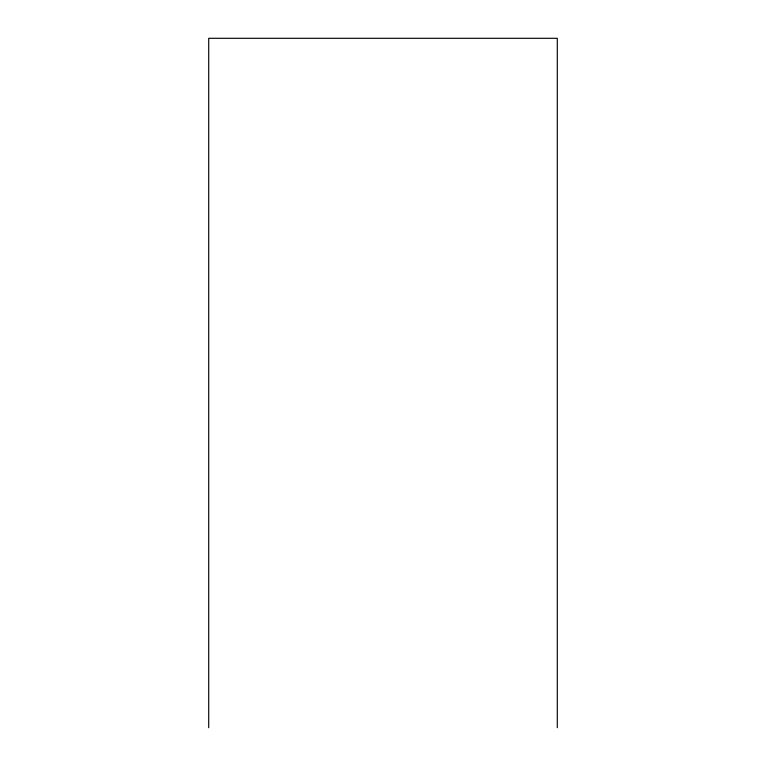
<?xml version="1.0" encoding="UTF-8"?>
<svg xmlns="http://www.w3.org/2000/svg" width="766" height="766" viewBox="0 0 766 766"><rect width="100%" height="100%" fill="white"/><g stroke="black" fill="none" stroke-linecap="round" stroke-linejoin="round"><path stroke-width="1.15" d="M557.284 727.7L557.284 38.3L208.716 38.3L208.716 727.7"/></g></svg>
